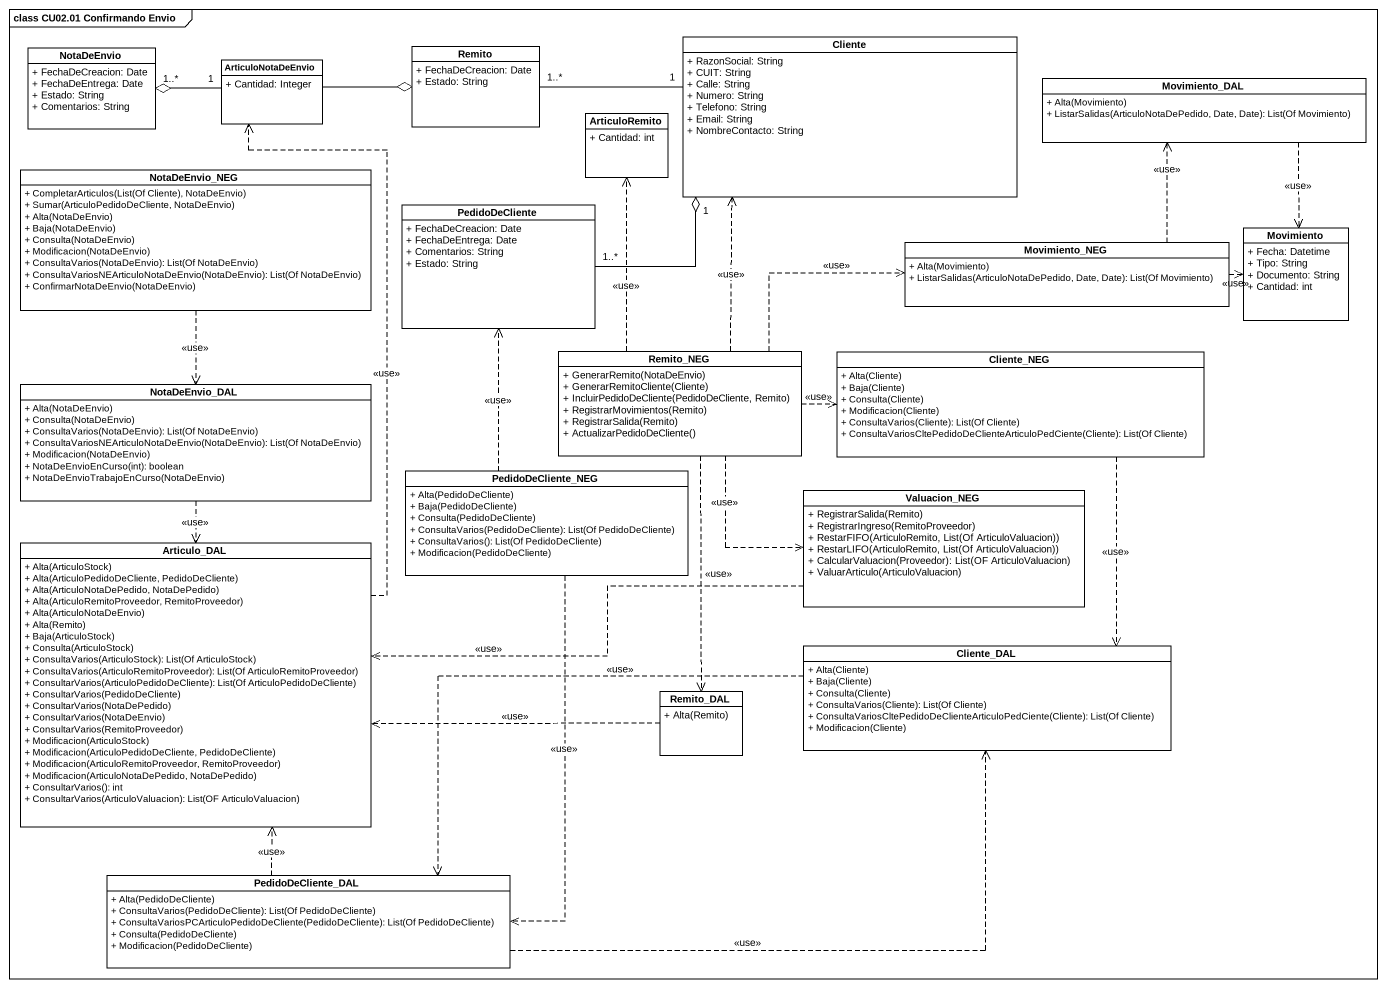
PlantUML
@startuml
mainframe class CU02.01 Confirmando Envio
hide circle
hide empty members
skinparam classAttributeIconSize 0
class Cliente {
  + RazonSocial: String
  + CUIT: String
  + Calle: String
  + Numero: String
  + Telefono: String
  + Email: String
  + NombreContacto: String
}
class NotaDeEnvio {
  + FechaDeCreacion: Date
  + FechaDeEntrega: Date
  + Estado: String
  + Comentarios: String
}
class ArticuloNotaDeEnvio {
  + Cantidad: Integer
}
class Remito {
  + FechaDeCreacion: Date
  + Estado: String
}
class Movimiento_DAL {
  + Alta(Movimiento)
  + ListarSalidas(ArticuloNotaDePedido, Date, Date): List(Of Movimiento)
}
class ArticuloRemito {
  + Cantidad: int
}
class NotaDeEnvio_NEG {
  + CompletarArticulos(List(Of Cliente), NotaDeEnvio)
  + Sumar(ArticuloPedidoDeCliente, NotaDeEnvio)
  + Alta(NotaDeEnvio)
  + Baja(NotaDeEnvio)
  + Consulta(NotaDeEnvio)
  + Modificacion(NotaDeEnvio)
  + ConsultaVarios(NotaDeEnvio): List(Of NotaDeEnvio)
  + ConsultaVariosNEArticuloNotaDeEnvio(NotaDeEnvio): List(Of NotaDeEnvio)
  + ConfirmarNotaDeEnvio(NotaDeEnvio)
}
class PedidoDeCliente {
  + FechaDeCreacion: Date
  + FechaDeEntrega: Date
  + Comentarios: String
  + Estado: String
}
class Movimiento_NEG {
  + Alta(Movimiento)
  + ListarSalidas(ArticuloNotaDePedido, Date, Date): List(Of Movimiento)
}
class Movimiento {
  + Fecha: Datetime
  + Tipo: String
  + Documento: String
  + Cantidad: int
}
class Remito_NEG {
  + GenerarRemito(NotaDeEnvio)
  + GenerarRemitoCliente(Cliente)
  + IncluirPedidoDeCliente(PedidoDeCliente, Remito)
  + RegistrarMovimientos(Remito)
  + RegistrarSalida(Remito)
  + ActualizarPedidoDeCliente()
}
class Cliente_NEG {
  + Alta(Cliente)
  + Baja(Cliente)
  + Consulta(Cliente)
  + Modificacion(Cliente)
  + ConsultaVarios(Cliente): List(Of Cliente)
  + ConsultaVariosCltePedidoDeClienteArticuloPedCiente(Cliente): List(Of Cliente)
}
class NotaDeEnvio_DAL {
  + Alta(NotaDeEnvio)
  + Consulta(NotaDeEnvio)
  + ConsultaVarios(NotaDeEnvio): List(Of NotaDeEnvio)
  + ConsultaVariosNEArticuloNotaDeEnvio(NotaDeEnvio): List(Of NotaDeEnvio)
  + Modificacion(NotaDeEnvio)
  + NotaDeEnvioEnCurso(int): boolean
  + NotaDeEnvioTrabajoEnCurso(NotaDeEnvio)
}
class PedidoDeCliente_NEG {
  + Alta(PedidoDeCliente)
  + Baja(PedidoDeCliente)
  + Consulta(PedidoDeCliente)
  + ConsultaVarios(PedidoDeCliente): List(Of PedidoDeCliente)
  + ConsultaVarios(): List(Of PedidoDeCliente)
  + Modificacion(PedidoDeCliente)
}
class Valuacion_NEG {
  + RegistrarSalida(Remito)
  + RegistrarIngreso(RemitoProveedor)
  + RestarFIFO(ArticuloRemito, List(Of ArticuloValuacion))
  + RestarLIFO(ArticuloRemito, List(Of ArticuloValuacion))
  + CalcularValuacion(Proveedor): List(OF ArticuloValuacion)
  + ValuarArticulo(ArticuloValuacion)
}
class Articulo_DAL {
  + Alta(ArticuloStock)
  + Alta(ArticuloPedidoDeCliente, PedidoDeCliente)
  + Alta(ArticuloNotaDePedido, NotaDePedido)
  + Alta(ArticuloRemitoProveedor, RemitoProveedor)
  + Alta(ArticuloNotaDeEnvio)
  + Alta(Remito)
  + Baja(ArticuloStock)
  + Consulta(ArticuloStock)
  + ConsultaVarios(ArticuloStock): List(Of ArticuloStock)
  + ConsultaVarios(ArticuloRemitoProveedor): List(Of ArticuloRemitoProveedor)
  + ConsultarVarios(ArticuloPedidoDeCliente): List(Of ArticuloPedidoDeCliente)
  + ConsultarVarios(PedidoDeCliente)
  + ConsultarVarios(NotaDePedido)
  + ConsultarVarios(NotaDeEnvio)
  + ConsultarVarios(RemitoProveedor)
  + Modificacion(ArticuloStock)
  + Modificacion(ArticuloPedidoDeCliente, PedidoDeCliente)
  + Modificacion(ArticuloRemitoProveedor, RemitoProveedor)
  + Modificacion(ArticuloNotaDePedido, NotaDePedido)
  + ConsultarVarios(): int
  + ConsultarVarios(ArticuloValuacion): List(OF ArticuloValuacion)
}
class Cliente_DAL {
  + Alta(Cliente)
  + Baja(Cliente)
  + Consulta(Cliente)
  + ConsultaVarios(Cliente): List(Of Cliente)
  + ConsultaVariosCltePedidoDeClienteArticuloPedCiente(Cliente): List(Of Cliente)
  + Modificacion(Cliente)
}
class Remito_DAL {
  + Alta(Remito)
}
class PedidoDeCliente_DAL {
  + Alta(PedidoDeCliente)
  + ConsultaVarios(PedidoDeCliente): List(Of PedidoDeCliente)
  + ConsultaVariosPCArticuloPedidoDeCliente(PedidoDeCliente): List(Of PedidoDeCliente)
  + Consulta(PedidoDeCliente)
  + Modificacion(PedidoDeCliente)
}
ArticuloNotaDeEnvio "1" -left-o "1..*" NotaDeEnvio
ArticuloNotaDeEnvio -right-o Remito
Remito "1..*" -right- "1" Cliente
Movimiento_DAL ..> Movimiento : <<use>>
NotaDeEnvio_NEG ..> NotaDeEnvio_DAL : <<use>>
PedidoDeCliente "1..*" -right-o "1" Cliente
Movimiento_NEG .up.> Movimiento_DAL : <<use>>
Movimiento_NEG .right.> Movimiento : <<use>>
Remito_NEG .up.> Cliente : <<use>>
Remito_NEG .up.> ArticuloRemito : <<use>>
Remito_NEG .right.> Movimiento_NEG : <<use>>
Remito_NEG .right.> Cliente_NEG : <<use>>
Remito_NEG .right.> Valuacion_NEG : <<use>>
Remito_NEG ..> Remito_DAL : <<use>>
Cliente_NEG ..> Cliente_DAL : <<use>>
NotaDeEnvio_DAL ..> Articulo_DAL : <<use>>
PedidoDeCliente_NEG .up.> PedidoDeCliente : <<use>>
PedidoDeCliente_NEG ..> PedidoDeCliente_DAL : <<use>>
Valuacion_NEG .left.> Articulo_DAL : <<use>>
Articulo_DAL .up.> ArticuloNotaDeEnvio : <<use>>
Cliente_DAL .left.> PedidoDeCliente_DAL : <<use>>
Remito_DAL .left.> Articulo_DAL : <<use>>
PedidoDeCliente_DAL .up.> Articulo_DAL : <<use>>
PedidoDeCliente_DAL .right.> Cliente_DAL : <<use>>
@enduml
